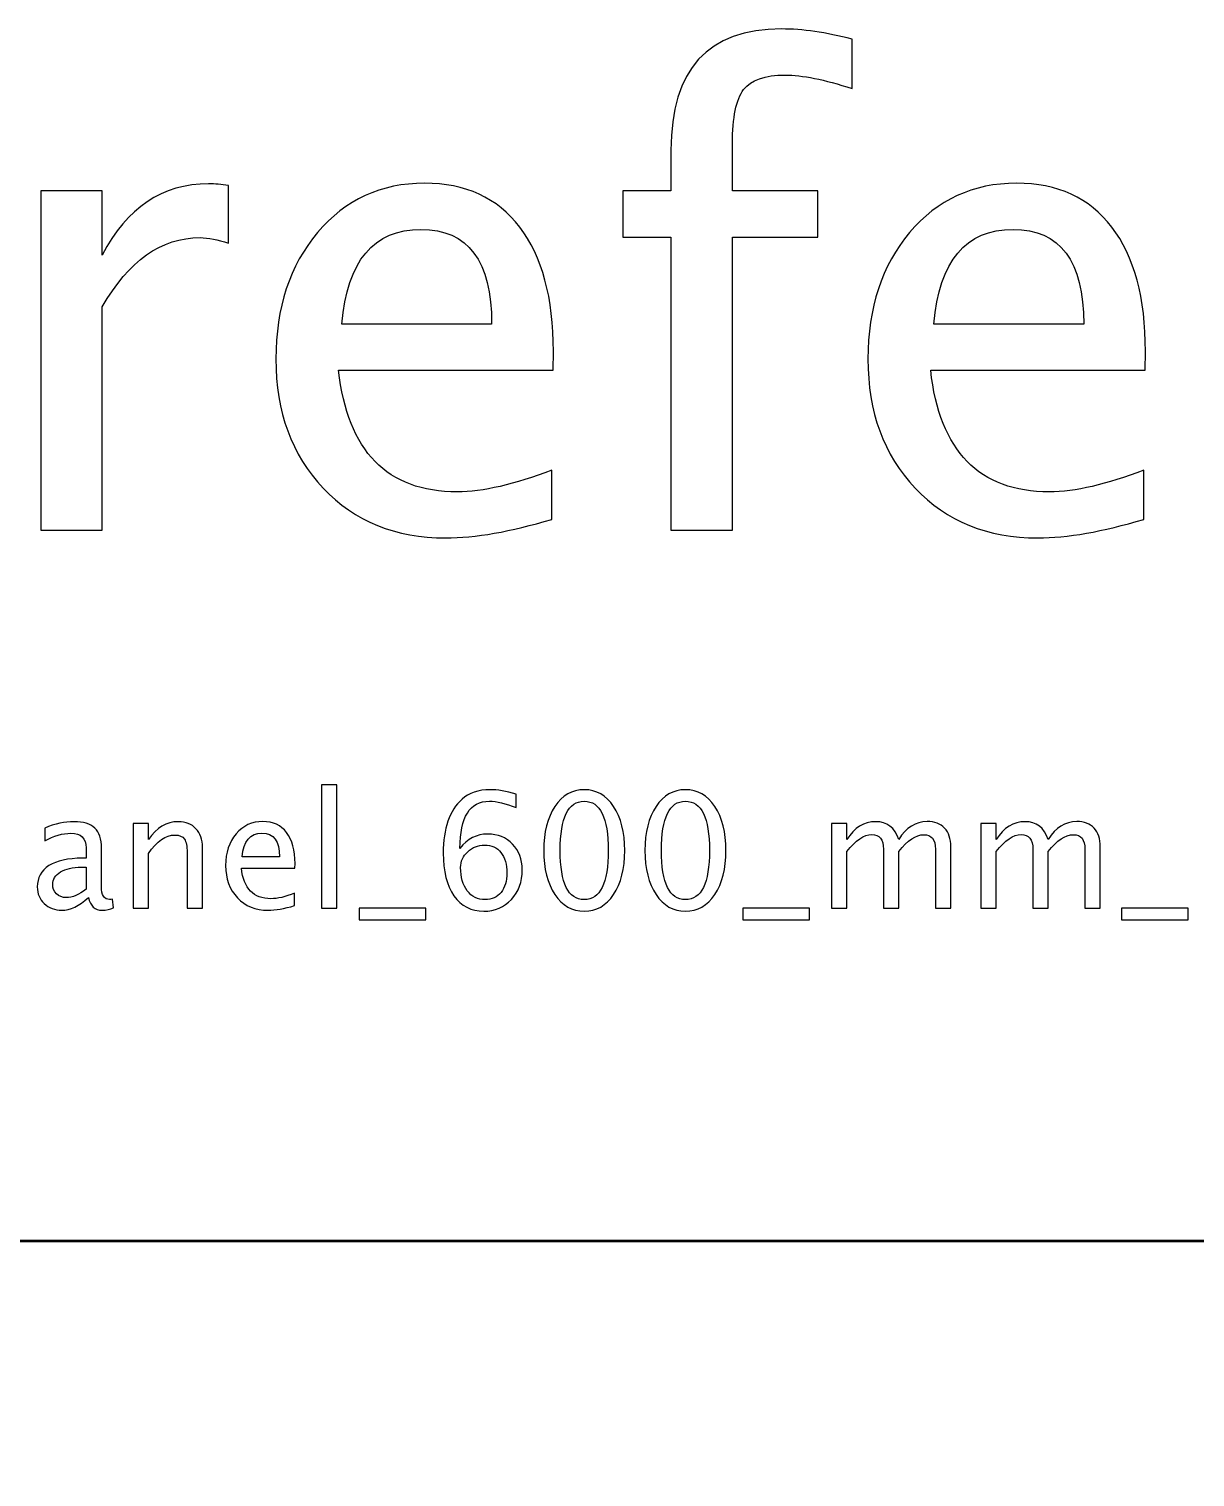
# Model space of a CAD drawing. Header units: centimetres. Extents: x -206 to 200, y -220 to 221.
# Drawn here: x -150.13 to -140.88, y 172.13 to 183.62 of the extents above; entities that cross this region are included whole.
import ezdxf

# ---------------------------------------------------------------- set-up
doc = ezdxf.new("R2010")
doc.units = ezdxf.units.CM
doc.header["$MEASUREMENT"] = 0
doc.layers.add('Layer 1', color=7, linetype='Continuous')

msp = doc.modelspace()

# ---------------------------------------------------------------- linework, layer by layer
at = {"layer": 'Layer 1', "lineweight": 53}
msp.add_lwpolyline([(-169, 114), (-109, 114), (-109, 174), (-169, 174), (-169, 114)], close=True, dxfattribs=at)
at = {"layer": 'Layer 1'}
for points, knots in [([(-145.03939, 179.63997), (-145.03939, 179.63997), (-145.03939, 181.96661), (-145.03939, 181.96661), (-145.03939, 181.96661), (-145.03939, 181.96661), (-145.42124, 181.96661), (-145.42124, 181.96661), (-145.42124, 181.96661), (-145.42124, 181.96661), (-145.42124, 182.33237), (-145.42124, 182.33237), (-145.42124, 182.33237), (-145.42124, 182.33237), (-145.03939, 182.33237), (-145.03939, 182.33237), (-145.03939, 182.33237), (-145.03939, 182.33237), (-145.03939, 182.65495), (-145.03939, 182.65495), (-145.03939, 182.65495), (-145.03939, 183.29672), (-144.74644, 183.61761), (-144.16055, 183.61761), (-144.16055, 183.61761), (-143.9963, 183.61761), (-143.81003, 183.59052), (-143.60175, 183.53633), (-143.60175, 183.53633), (-143.60175, 183.53633), (-143.60175, 183.14517), (-143.60175, 183.14517), (-143.60175, 183.14517), (-143.82273, 183.21629), (-143.99968, 183.25185), (-144.13261, 183.25185), (-144.13261, 183.25185), (-144.29432, 183.25185), (-144.40439, 183.21375), (-144.46281, 183.1367), (-144.46281, 183.1367), (-144.52208, 183.05966), (-144.55171, 182.91657), (-144.55171, 182.70744), (-144.55171, 182.70744), (-144.55171, 182.70744), (-144.55171, 182.33237), (-144.55171, 182.33237), (-144.55171, 182.33237), (-144.55171, 182.33237), (-143.87522, 182.33237), (-143.87522, 182.33237), (-143.87522, 182.33237), (-143.87522, 182.33237), (-143.87522, 181.96661), (-143.87522, 181.96661), (-143.87522, 181.96661), (-143.87522, 181.96661), (-144.55171, 181.96661), (-144.55171, 181.96661), (-144.55171, 181.96661), (-144.55171, 181.96661), (-144.55171, 179.63997), (-144.55171, 179.63997), (-144.55171, 179.63997), (-144.55171, 179.63997), (-145.03939, 179.63997), (-145.03939, 179.63997)], [0, 0, 0, 0, 0.05555556, 0.05555556, 0.05555556, 0.05555556, 0.11111111, 0.11111111, 0.11111111, 0.11111111, 0.16666667, 0.16666667, 0.16666667, 0.16666667, 0.22222222, 0.22222222, 0.22222222, 0.22222222, 0.27777778, 0.27777778, 0.27777778, 0.27777778, 0.33333333, 0.33333333, 0.33333333, 0.33333333, 0.38888889, 0.38888889, 0.38888889, 0.38888889, 0.44444444, 0.44444444, 0.44444444, 0.44444444, 0.5, 0.5, 0.5, 0.5, 0.55555556, 0.55555556, 0.55555556, 0.55555556, 0.61111111, 0.61111111, 0.61111111, 0.61111111, 0.66666667, 0.66666667, 0.66666667, 0.66666667, 0.72222222, 0.72222222, 0.72222222, 0.72222222, 0.77777778, 0.77777778, 0.77777778, 0.77777778, 0.83333333, 0.83333333, 0.83333333, 0.83333333, 0.88888889, 0.88888889, 0.88888889, 0.88888889, 1, 1, 1, 1]), ([(-150.03981, 179.63997), (-150.03981, 179.63997), (-150.03981, 182.33237), (-150.03981, 182.33237), (-150.03981, 182.33237), (-150.03981, 182.33237), (-149.55213, 182.33237), (-149.55213, 182.33237), (-149.55213, 182.33237), (-149.55213, 182.33237), (-149.55213, 181.82352), (-149.55213, 181.82352), (-149.55213, 181.82352), (-149.35824, 182.20029), (-149.07715, 182.38825), (-148.708, 182.38825), (-148.708, 182.38825), (-148.65805, 182.38825), (-148.60556, 182.38402), (-148.55137, 182.37555), (-148.55137, 182.37555), (-148.55137, 182.37555), (-148.55137, 181.9192), (-148.55137, 181.9192), (-148.55137, 181.9192), (-148.63604, 181.94714), (-148.71054, 181.96153), (-148.77489, 181.96153), (-148.77489, 181.96153), (-149.08477, 181.96153), (-149.34385, 181.77865), (-149.55213, 181.41204), (-149.55213, 181.41204), (-149.55213, 181.41204), (-149.55213, 179.63997), (-149.55213, 179.63997), (-149.55213, 179.63997), (-149.55213, 179.63997), (-150.03981, 179.63997), (-150.03981, 179.63997)], [0, 0, 0, 0, 0.09090909, 0.09090909, 0.09090909, 0.09090909, 0.18181818, 0.18181818, 0.18181818, 0.18181818, 0.27272727, 0.27272727, 0.27272727, 0.27272727, 0.36363636, 0.36363636, 0.36363636, 0.36363636, 0.45454545, 0.45454545, 0.45454545, 0.45454545, 0.54545455, 0.54545455, 0.54545455, 0.54545455, 0.63636364, 0.63636364, 0.63636364, 0.63636364, 0.72727273, 0.72727273, 0.72727273, 0.72727273, 0.81818182, 0.81818182, 0.81818182, 0.81818182, 1, 1, 1, 1]), ([(-145.98512, 179.72633), (-146.31278, 179.62812), (-146.59303, 179.57901), (-146.82671, 179.57901), (-146.82671, 179.57901), (-147.22549, 179.57901), (-147.54976, 179.71109), (-147.79953, 179.9744), (-147.79953, 179.9744), (-148.04929, 180.23772), (-148.1746, 180.57892), (-148.1746, 180.99887), (-148.1746, 180.99887), (-148.1746, 181.40612), (-148.06453, 181.74055), (-147.84355, 182.00217), (-147.84355, 182.00217), (-147.62257, 182.26294), (-147.33979, 182.39333), (-146.99519, 182.39333), (-146.99519, 182.39333), (-146.66923, 182.39333), (-146.41692, 182.27734), (-146.23912, 182.04535), (-146.23912, 182.04535), (-146.06132, 181.81336), (-145.97242, 181.48486), (-145.97242, 181.05898), (-145.97242, 181.05898), (-145.97242, 181.05898), (-145.97496, 180.90997), (-145.97496, 180.90997), (-145.97496, 180.90997), (-145.97496, 180.90997), (-147.67676, 180.90997), (-147.67676, 180.90997), (-147.67676, 180.90997), (-147.60564, 180.2665), (-147.29153, 179.94477), (-146.73527, 179.94477), (-146.73527, 179.94477), (-146.53122, 179.94477), (-146.28145, 180.00234), (-145.98512, 180.11749), (-145.98512, 180.11749), (-145.98512, 180.11749), (-145.98512, 179.72633), (-145.98512, 179.72633)], [0, 0, 0, 0, 0.07692308, 0.07692308, 0.07692308, 0.07692308, 0.15384615, 0.15384615, 0.15384615, 0.15384615, 0.23076923, 0.23076923, 0.23076923, 0.23076923, 0.30769231, 0.30769231, 0.30769231, 0.30769231, 0.38461538, 0.38461538, 0.38461538, 0.38461538, 0.46153846, 0.46153846, 0.46153846, 0.46153846, 0.53846154, 0.53846154, 0.53846154, 0.53846154, 0.61538462, 0.61538462, 0.61538462, 0.61538462, 0.69230769, 0.69230769, 0.69230769, 0.69230769, 0.76923077, 0.76923077, 0.76923077, 0.76923077, 0.84615385, 0.84615385, 0.84615385, 0.84615385, 1, 1, 1, 1]), ([(-141.28696, 179.72633), (-141.61462, 179.62812), (-141.89487, 179.57901), (-142.12855, 179.57901), (-142.12855, 179.57901), (-142.52733, 179.57901), (-142.8516, 179.71109), (-143.10137, 179.9744), (-143.10137, 179.9744), (-143.35113, 180.23772), (-143.47644, 180.57892), (-143.47644, 180.99887), (-143.47644, 180.99887), (-143.47644, 181.40612), (-143.36637, 181.74055), (-143.14539, 182.00217), (-143.14539, 182.00217), (-142.92441, 182.26294), (-142.64163, 182.39333), (-142.29703, 182.39333), (-142.29703, 182.39333), (-141.97107, 182.39333), (-141.71876, 182.27734), (-141.54096, 182.04535), (-141.54096, 182.04535), (-141.36316, 181.81336), (-141.27426, 181.48486), (-141.27426, 181.05898), (-141.27426, 181.05898), (-141.27426, 181.05898), (-141.2768, 180.90997), (-141.2768, 180.90997), (-141.2768, 180.90997), (-141.2768, 180.90997), (-142.9786, 180.90997), (-142.9786, 180.90997), (-142.9786, 180.90997), (-142.90748, 180.2665), (-142.59337, 179.94477), (-142.03711, 179.94477), (-142.03711, 179.94477), (-141.83306, 179.94477), (-141.58329, 180.00234), (-141.28696, 180.11749), (-141.28696, 180.11749), (-141.28696, 180.11749), (-141.28696, 179.72633), (-141.28696, 179.72633)], [0, 0, 0, 0, 0.07692308, 0.07692308, 0.07692308, 0.07692308, 0.15384615, 0.15384615, 0.15384615, 0.15384615, 0.23076923, 0.23076923, 0.23076923, 0.23076923, 0.30769231, 0.30769231, 0.30769231, 0.30769231, 0.38461538, 0.38461538, 0.38461538, 0.38461538, 0.46153846, 0.46153846, 0.46153846, 0.46153846, 0.53846154, 0.53846154, 0.53846154, 0.53846154, 0.61538462, 0.61538462, 0.61538462, 0.61538462, 0.69230769, 0.69230769, 0.69230769, 0.69230769, 0.76923077, 0.76923077, 0.76923077, 0.76923077, 0.84615385, 0.84615385, 0.84615385, 0.84615385, 1, 1, 1, 1]), ([(-147.65136, 181.27573), (-147.65136, 181.27573), (-146.46264, 181.27573), (-146.46264, 181.27573), (-146.46264, 181.27573), (-146.46264, 181.77696), (-146.64975, 182.02757), (-147.02313, 182.02757), (-147.02313, 182.02757), (-147.39905, 182.02757), (-147.60818, 181.77696), (-147.65136, 181.27573)], [0, 0, 0, 0, 0.25, 0.25, 0.25, 0.25, 0.5, 0.5, 0.5, 0.5, 1, 1, 1, 1]), ([(-142.9532, 181.27573), (-142.9532, 181.27573), (-141.76448, 181.27573), (-141.76448, 181.27573), (-141.76448, 181.27573), (-141.76448, 181.77696), (-141.95159, 182.02757), (-142.32497, 182.02757), (-142.32497, 182.02757), (-142.70089, 182.02757), (-142.91002, 181.77696), (-142.9532, 181.27573)], [0, 0, 0, 0, 0.25, 0.25, 0.25, 0.25, 0.5, 0.5, 0.5, 0.5, 1, 1, 1, 1]), ([(-147.8122, 176.63997), (-147.8122, 176.63997), (-147.8122, 177.61914), (-147.8122, 177.61914), (-147.8122, 177.61914), (-147.8122, 177.61914), (-147.69028, 177.61914), (-147.69028, 177.61914), (-147.69028, 177.61914), (-147.69028, 177.61914), (-147.69028, 176.63997), (-147.69028, 176.63997), (-147.69028, 176.63997), (-147.69028, 176.63997), (-147.8122, 176.63997), (-147.8122, 176.63997)], [0, 0, 0, 0, 0.2, 0.2, 0.2, 0.2, 0.4, 0.4, 0.4, 0.4, 0.6, 0.6, 0.6, 0.6, 1, 1, 1, 1]), ([(-146.71365, 177.1158), (-146.65523, 177.19136), (-146.58178, 177.22925), (-146.4933, 177.22925), (-146.4933, 177.22925), (-146.41308, 177.22925), (-146.34747, 177.20279), (-146.29624, 177.14966), (-146.29624, 177.14966), (-146.24523, 177.09654), (-146.21962, 177.02838), (-146.21962, 176.94519), (-146.21962, 176.94519), (-146.21962, 176.84973), (-146.24819, 176.7712), (-146.30556, 176.70961), (-146.30556, 176.70961), (-146.36292, 176.64801), (-146.43573, 176.61711), (-146.52442, 176.61711), (-146.52442, 176.61711), (-146.62517, 176.61711), (-146.70434, 176.65796), (-146.76127, 176.73945), (-146.76127, 176.73945), (-146.81842, 176.82116), (-146.847, 176.93419), (-146.847, 177.07833), (-146.847, 177.07833), (-146.847, 177.27264), (-146.79705, 177.41509), (-146.69735, 177.50611), (-146.69735, 177.50611), (-146.64316, 177.55606), (-146.56823, 177.58104), (-146.47277, 177.58104), (-146.47277, 177.58104), (-146.41732, 177.58104), (-146.34852, 177.56961), (-146.26661, 177.54675), (-146.26661, 177.54675), (-146.26661, 177.54675), (-146.26661, 177.44007), (-146.26661, 177.44007), (-146.26661, 177.44007), (-146.35318, 177.47309), (-146.4243, 177.4896), (-146.48018, 177.4896), (-146.48018, 177.4896), (-146.63576, 177.4896), (-146.71365, 177.36493), (-146.71365, 177.1158)], [0, 0, 0, 0, 0.07142857, 0.07142857, 0.07142857, 0.07142857, 0.14285714, 0.14285714, 0.14285714, 0.14285714, 0.21428571, 0.21428571, 0.21428571, 0.21428571, 0.28571429, 0.28571429, 0.28571429, 0.28571429, 0.35714286, 0.35714286, 0.35714286, 0.35714286, 0.42857143, 0.42857143, 0.42857143, 0.42857143, 0.5, 0.5, 0.5, 0.5, 0.57142857, 0.57142857, 0.57142857, 0.57142857, 0.64285714, 0.64285714, 0.64285714, 0.64285714, 0.71428571, 0.71428571, 0.71428571, 0.71428571, 0.78571429, 0.78571429, 0.78571429, 0.78571429, 0.85714286, 0.85714286, 0.85714286, 0.85714286, 1, 1, 1, 1]), ([(-145.72771, 176.61711), (-145.82402, 176.61711), (-145.9017, 176.66135), (-145.96054, 176.74961), (-145.96054, 176.74961), (-146.0196, 176.83788), (-146.04902, 176.9543), (-146.04902, 177.09908), (-146.04902, 177.09908), (-146.04902, 177.24386), (-146.0196, 177.36027), (-145.96054, 177.44854), (-145.96054, 177.44854), (-145.9017, 177.5368), (-145.82402, 177.58104), (-145.72771, 177.58104), (-145.72771, 177.58104), (-145.63098, 177.58104), (-145.5533, 177.53701), (-145.49445, 177.44896), (-145.49445, 177.44896), (-145.43582, 177.36091), (-145.4064, 177.24428), (-145.4064, 177.09908), (-145.4064, 177.09908), (-145.4064, 176.9543), (-145.43582, 176.83788), (-145.49445, 176.74961), (-145.49445, 176.74961), (-145.5533, 176.66135), (-145.63098, 176.61711), (-145.72771, 176.61711)], [0, 0, 0, 0, 0.11111111, 0.11111111, 0.11111111, 0.11111111, 0.22222222, 0.22222222, 0.22222222, 0.22222222, 0.33333333, 0.33333333, 0.33333333, 0.33333333, 0.44444444, 0.44444444, 0.44444444, 0.44444444, 0.55555556, 0.55555556, 0.55555556, 0.55555556, 0.66666667, 0.66666667, 0.66666667, 0.66666667, 0.77777778, 0.77777778, 0.77777778, 0.77777778, 1, 1, 1, 1]), ([(-144.92465, 176.61711), (-145.02096, 176.61711), (-145.09864, 176.66135), (-145.15748, 176.74961), (-145.15748, 176.74961), (-145.21654, 176.83788), (-145.24596, 176.9543), (-145.24596, 177.09908), (-145.24596, 177.09908), (-145.24596, 177.24386), (-145.21654, 177.36027), (-145.15748, 177.44854), (-145.15748, 177.44854), (-145.09864, 177.5368), (-145.02096, 177.58104), (-144.92465, 177.58104), (-144.92465, 177.58104), (-144.82792, 177.58104), (-144.75024, 177.53701), (-144.69139, 177.44896), (-144.69139, 177.44896), (-144.63276, 177.36091), (-144.60334, 177.24428), (-144.60334, 177.09908), (-144.60334, 177.09908), (-144.60334, 176.9543), (-144.63276, 176.83788), (-144.69139, 176.74961), (-144.69139, 176.74961), (-144.75024, 176.66135), (-144.82792, 176.61711), (-144.92465, 176.61711)], [0, 0, 0, 0, 0.11111111, 0.11111111, 0.11111111, 0.11111111, 0.22222222, 0.22222222, 0.22222222, 0.22222222, 0.33333333, 0.33333333, 0.33333333, 0.33333333, 0.44444444, 0.44444444, 0.44444444, 0.44444444, 0.55555556, 0.55555556, 0.55555556, 0.55555556, 0.66666667, 0.66666667, 0.66666667, 0.66666667, 0.77777778, 0.77777778, 0.77777778, 0.77777778, 1, 1, 1, 1]), ([(-145.72792, 176.70855), (-145.60071, 176.70855), (-145.53721, 176.83873), (-145.53721, 177.09908), (-145.53721, 177.09908), (-145.53721, 177.35943), (-145.60071, 177.4896), (-145.72792, 177.4896), (-145.72792, 177.4896), (-145.85471, 177.4896), (-145.91821, 177.35943), (-145.91821, 177.09908), (-145.91821, 177.09908), (-145.91821, 176.83873), (-145.85471, 176.70855), (-145.72792, 176.70855)], [0, 0, 0, 0, 0.2, 0.2, 0.2, 0.2, 0.4, 0.4, 0.4, 0.4, 0.6, 0.6, 0.6, 0.6, 1, 1, 1, 1]), ([(-144.92486, 176.70855), (-144.79765, 176.70855), (-144.73415, 176.83873), (-144.73415, 177.09908), (-144.73415, 177.09908), (-144.73415, 177.35943), (-144.79765, 177.4896), (-144.92486, 177.4896), (-144.92486, 177.4896), (-145.05165, 177.4896), (-145.11515, 177.35943), (-145.11515, 177.09908), (-145.11515, 177.09908), (-145.11515, 176.83873), (-145.05165, 176.70855), (-144.92486, 176.70855)], [0, 0, 0, 0, 0.2, 0.2, 0.2, 0.2, 0.4, 0.4, 0.4, 0.4, 0.6, 0.6, 0.6, 0.6, 1, 1, 1, 1]), ([(-149.66238, 176.7257), (-149.73561, 176.65839), (-149.8061, 176.62473), (-149.87383, 176.62473), (-149.87383, 176.62473), (-149.9295, 176.62473), (-149.97586, 176.64209), (-150.01247, 176.67701), (-150.01247, 176.67701), (-150.0493, 176.71194), (-150.06772, 176.75596), (-150.06772, 176.80909), (-150.06772, 176.80909), (-150.06772, 176.88254), (-150.03682, 176.93906), (-149.97501, 176.97843), (-149.97501, 176.97843), (-149.9132, 177.0178), (-149.82451, 177.03748), (-149.70894, 177.03748), (-149.70894, 177.03748), (-149.70894, 177.03748), (-149.68037, 177.03748), (-149.68037, 177.03748), (-149.68037, 177.03748), (-149.68037, 177.03748), (-149.68037, 177.11855), (-149.68037, 177.11855), (-149.68037, 177.11855), (-149.68037, 177.19665), (-149.72101, 177.2356), (-149.8025, 177.2356), (-149.8025, 177.2356), (-149.86558, 177.2356), (-149.93458, 177.2157), (-150.0093, 177.17591), (-150.0093, 177.17591), (-150.0093, 177.17591), (-150.0093, 177.27624), (-150.0093, 177.27624), (-150.0093, 177.27624), (-149.92717, 177.31011), (-149.8497, 177.32704), (-149.7771, 177.32704), (-149.7771, 177.32704), (-149.70238, 177.32704), (-149.64714, 177.31011), (-149.61179, 177.27603), (-149.61179, 177.27603), (-149.57623, 177.24195), (-149.55845, 177.18946), (-149.55845, 177.11855), (-149.55845, 177.11855), (-149.55845, 177.11855), (-149.55845, 176.81438), (-149.55845, 176.81438), (-149.55845, 176.81438), (-149.55845, 176.74475), (-149.53707, 176.70982), (-149.4941, 176.70982), (-149.4941, 176.70982), (-149.48881, 176.70982), (-149.48098, 176.71067), (-149.47061, 176.71236), (-149.47061, 176.71236), (-149.47061, 176.71236), (-149.46193, 176.64463), (-149.46193, 176.64463), (-149.46193, 176.64463), (-149.48966, 176.63129), (-149.52014, 176.62473), (-149.55358, 176.62473), (-149.55358, 176.62473), (-149.61052, 176.62473), (-149.64671, 176.65839), (-149.66238, 176.7257)], [0, 0, 0, 0, 0.05, 0.05, 0.05, 0.05, 0.1, 0.1, 0.1, 0.1, 0.15, 0.15, 0.15, 0.15, 0.2, 0.2, 0.2, 0.2, 0.25, 0.25, 0.25, 0.25, 0.3, 0.3, 0.3, 0.3, 0.35, 0.35, 0.35, 0.35, 0.4, 0.4, 0.4, 0.4, 0.45, 0.45, 0.45, 0.45, 0.5, 0.5, 0.5, 0.5, 0.55, 0.55, 0.55, 0.55, 0.6, 0.6, 0.6, 0.6, 0.65, 0.65, 0.65, 0.65, 0.7, 0.7, 0.7, 0.7, 0.75, 0.75, 0.75, 0.75, 0.8, 0.8, 0.8, 0.8, 0.85, 0.85, 0.85, 0.85, 0.9, 0.9, 0.9, 0.9, 1, 1, 1, 1]), ([(-149.30805, 176.63997), (-149.30805, 176.63997), (-149.30805, 177.31307), (-149.30805, 177.31307), (-149.30805, 177.31307), (-149.30805, 177.31307), (-149.18613, 177.31307), (-149.18613, 177.31307), (-149.18613, 177.31307), (-149.18613, 177.31307), (-149.18613, 177.18586), (-149.18613, 177.18586), (-149.18613, 177.18586), (-149.12157, 177.28005), (-149.04241, 177.32704), (-148.94885, 177.32704), (-148.94885, 177.32704), (-148.89001, 177.32704), (-148.84323, 177.30863), (-148.80873, 177.27158), (-148.80873, 177.27158), (-148.77423, 177.23475), (-148.75687, 177.18501), (-148.75687, 177.12278), (-148.75687, 177.12278), (-148.75687, 177.12278), (-148.75687, 176.63997), (-148.75687, 176.63997), (-148.75687, 176.63997), (-148.75687, 176.63997), (-148.87879, 176.63997), (-148.87879, 176.63997), (-148.87879, 176.63997), (-148.87879, 176.63997), (-148.87879, 177.08299), (-148.87879, 177.08299), (-148.87879, 177.08299), (-148.87879, 177.13294), (-148.8862, 177.1685), (-148.9008, 177.18967), (-148.9008, 177.18967), (-148.91562, 177.21105), (-148.93996, 177.22163), (-148.97404, 177.22163), (-148.97404, 177.22163), (-149.04897, 177.22163), (-149.11967, 177.17274), (-149.18613, 177.07495), (-149.18613, 177.07495), (-149.18613, 177.07495), (-149.18613, 176.63997), (-149.18613, 176.63997), (-149.18613, 176.63997), (-149.18613, 176.63997), (-149.30805, 176.63997), (-149.30805, 176.63997)], [0, 0, 0, 0, 0.06666667, 0.06666667, 0.06666667, 0.06666667, 0.13333333, 0.13333333, 0.13333333, 0.13333333, 0.2, 0.2, 0.2, 0.2, 0.26666667, 0.26666667, 0.26666667, 0.26666667, 0.33333333, 0.33333333, 0.33333333, 0.33333333, 0.4, 0.4, 0.4, 0.4, 0.46666667, 0.46666667, 0.46666667, 0.46666667, 0.53333333, 0.53333333, 0.53333333, 0.53333333, 0.6, 0.6, 0.6, 0.6, 0.66666667, 0.66666667, 0.66666667, 0.66666667, 0.73333333, 0.73333333, 0.73333333, 0.73333333, 0.8, 0.8, 0.8, 0.8, 0.86666667, 0.86666667, 0.86666667, 0.86666667, 1, 1, 1, 1]), ([(-148.02577, 176.66156), (-148.10768, 176.63701), (-148.17775, 176.62473), (-148.23617, 176.62473), (-148.23617, 176.62473), (-148.33586, 176.62473), (-148.41693, 176.65775), (-148.47937, 176.72358), (-148.47937, 176.72358), (-148.54181, 176.78941), (-148.57314, 176.87471), (-148.57314, 176.9797), (-148.57314, 176.9797), (-148.57314, 177.08151), (-148.54562, 177.16512), (-148.49038, 177.23052), (-148.49038, 177.23052), (-148.43513, 177.29571), (-148.36444, 177.32831), (-148.27829, 177.32831), (-148.27829, 177.32831), (-148.1968, 177.32831), (-148.13372, 177.29931), (-148.08927, 177.24132), (-148.08927, 177.24132), (-148.04482, 177.18332), (-148.02259, 177.10119), (-148.02259, 176.99472), (-148.02259, 176.99472), (-148.02259, 176.99472), (-148.02323, 176.95747), (-148.02323, 176.95747), (-148.02323, 176.95747), (-148.02323, 176.95747), (-148.44868, 176.95747), (-148.44868, 176.95747), (-148.44868, 176.95747), (-148.4309, 176.7966), (-148.35237, 176.71617), (-148.21331, 176.71617), (-148.21331, 176.71617), (-148.16229, 176.71617), (-148.09985, 176.73056), (-148.02577, 176.75935), (-148.02577, 176.75935), (-148.02577, 176.75935), (-148.02577, 176.66156), (-148.02577, 176.66156)], [0, 0, 0, 0, 0.07692308, 0.07692308, 0.07692308, 0.07692308, 0.15384615, 0.15384615, 0.15384615, 0.15384615, 0.23076923, 0.23076923, 0.23076923, 0.23076923, 0.30769231, 0.30769231, 0.30769231, 0.30769231, 0.38461538, 0.38461538, 0.38461538, 0.38461538, 0.46153846, 0.46153846, 0.46153846, 0.46153846, 0.53846154, 0.53846154, 0.53846154, 0.53846154, 0.61538462, 0.61538462, 0.61538462, 0.61538462, 0.69230769, 0.69230769, 0.69230769, 0.69230769, 0.76923077, 0.76923077, 0.76923077, 0.76923077, 0.84615385, 0.84615385, 0.84615385, 0.84615385, 1, 1, 1, 1]), ([(-143.76599, 176.63997), (-143.76599, 176.63997), (-143.76599, 177.31307), (-143.76599, 177.31307), (-143.76599, 177.31307), (-143.76599, 177.31307), (-143.64407, 177.31307), (-143.64407, 177.31307), (-143.64407, 177.31307), (-143.64407, 177.31307), (-143.64407, 177.18586), (-143.64407, 177.18586), (-143.64407, 177.18586), (-143.58459, 177.28005), (-143.50839, 177.32704), (-143.41505, 177.32704), (-143.41505, 177.32704), (-143.32509, 177.32704), (-143.26392, 177.28005), (-143.23132, 177.18586), (-143.23132, 177.18586), (-143.17353, 177.2809), (-143.09818, 177.32831), (-143.00568, 177.32831), (-143.00568, 177.32831), (-142.94663, 177.32831), (-142.9007, 177.31095), (-142.86789, 177.27603), (-142.86789, 177.27603), (-142.83508, 177.2411), (-142.81857, 177.19221), (-142.81857, 177.12934), (-142.81857, 177.12934), (-142.81857, 177.12934), (-142.81857, 176.63997), (-142.81857, 176.63997), (-142.81857, 176.63997), (-142.81857, 176.63997), (-142.94049, 176.63997), (-142.94049, 176.63997), (-142.94049, 176.63997), (-142.94049, 176.63997), (-142.94049, 177.10924), (-142.94049, 177.10924), (-142.94049, 177.10924), (-142.94049, 177.18586), (-142.97097, 177.22417), (-143.03193, 177.22417), (-143.03193, 177.22417), (-143.09522, 177.22417), (-143.16168, 177.17951), (-143.23132, 177.08997), (-143.23132, 177.08997), (-143.23132, 177.08997), (-143.23132, 176.63997), (-143.23132, 176.63997), (-143.23132, 176.63997), (-143.23132, 176.63997), (-143.35324, 176.63997), (-143.35324, 176.63997), (-143.35324, 176.63997), (-143.35324, 176.63997), (-143.35324, 177.10966), (-143.35324, 177.10966), (-143.35324, 177.10966), (-143.35324, 177.18692), (-143.38414, 177.22544), (-143.44616, 177.22544), (-143.44616, 177.22544), (-143.50776, 177.22544), (-143.5738, 177.18057), (-143.64407, 177.09061), (-143.64407, 177.09061), (-143.64407, 177.09061), (-143.64407, 176.63997), (-143.64407, 176.63997), (-143.64407, 176.63997), (-143.64407, 176.63997), (-143.76599, 176.63997), (-143.76599, 176.63997)], [0, 0, 0, 0, 0.04761905, 0.04761905, 0.04761905, 0.04761905, 0.0952381, 0.0952381, 0.0952381, 0.0952381, 0.14285714, 0.14285714, 0.14285714, 0.14285714, 0.19047619, 0.19047619, 0.19047619, 0.19047619, 0.23809524, 0.23809524, 0.23809524, 0.23809524, 0.28571429, 0.28571429, 0.28571429, 0.28571429, 0.33333333, 0.33333333, 0.33333333, 0.33333333, 0.38095238, 0.38095238, 0.38095238, 0.38095238, 0.42857143, 0.42857143, 0.42857143, 0.42857143, 0.47619048, 0.47619048, 0.47619048, 0.47619048, 0.52380952, 0.52380952, 0.52380952, 0.52380952, 0.57142857, 0.57142857, 0.57142857, 0.57142857, 0.61904762, 0.61904762, 0.61904762, 0.61904762, 0.66666667, 0.66666667, 0.66666667, 0.66666667, 0.71428571, 0.71428571, 0.71428571, 0.71428571, 0.76190476, 0.76190476, 0.76190476, 0.76190476, 0.80952381, 0.80952381, 0.80952381, 0.80952381, 0.85714286, 0.85714286, 0.85714286, 0.85714286, 0.9047619, 0.9047619, 0.9047619, 0.9047619, 1, 1, 1, 1]), ([(-142.58023, 176.63997), (-142.58023, 176.63997), (-142.58023, 177.31307), (-142.58023, 177.31307), (-142.58023, 177.31307), (-142.58023, 177.31307), (-142.45831, 177.31307), (-142.45831, 177.31307), (-142.45831, 177.31307), (-142.45831, 177.31307), (-142.45831, 177.18586), (-142.45831, 177.18586), (-142.45831, 177.18586), (-142.39883, 177.28005), (-142.32263, 177.32704), (-142.22929, 177.32704), (-142.22929, 177.32704), (-142.13933, 177.32704), (-142.07816, 177.28005), (-142.04556, 177.18586), (-142.04556, 177.18586), (-141.98777, 177.2809), (-141.91242, 177.32831), (-141.81992, 177.32831), (-141.81992, 177.32831), (-141.76087, 177.32831), (-141.71494, 177.31095), (-141.68213, 177.27603), (-141.68213, 177.27603), (-141.64932, 177.2411), (-141.63281, 177.19221), (-141.63281, 177.12934), (-141.63281, 177.12934), (-141.63281, 177.12934), (-141.63281, 176.63997), (-141.63281, 176.63997), (-141.63281, 176.63997), (-141.63281, 176.63997), (-141.75473, 176.63997), (-141.75473, 176.63997), (-141.75473, 176.63997), (-141.75473, 176.63997), (-141.75473, 177.10924), (-141.75473, 177.10924), (-141.75473, 177.10924), (-141.75473, 177.18586), (-141.78521, 177.22417), (-141.84617, 177.22417), (-141.84617, 177.22417), (-141.90946, 177.22417), (-141.97592, 177.17951), (-142.04556, 177.08997), (-142.04556, 177.08997), (-142.04556, 177.08997), (-142.04556, 176.63997), (-142.04556, 176.63997), (-142.04556, 176.63997), (-142.04556, 176.63997), (-142.16748, 176.63997), (-142.16748, 176.63997), (-142.16748, 176.63997), (-142.16748, 176.63997), (-142.16748, 177.10966), (-142.16748, 177.10966), (-142.16748, 177.10966), (-142.16748, 177.18692), (-142.19838, 177.22544), (-142.2604, 177.22544), (-142.2604, 177.22544), (-142.322, 177.22544), (-142.38804, 177.18057), (-142.45831, 177.09061), (-142.45831, 177.09061), (-142.45831, 177.09061), (-142.45831, 176.63997), (-142.45831, 176.63997), (-142.45831, 176.63997), (-142.45831, 176.63997), (-142.58023, 176.63997), (-142.58023, 176.63997)], [0, 0, 0, 0, 0.04761905, 0.04761905, 0.04761905, 0.04761905, 0.0952381, 0.0952381, 0.0952381, 0.0952381, 0.14285714, 0.14285714, 0.14285714, 0.14285714, 0.19047619, 0.19047619, 0.19047619, 0.19047619, 0.23809524, 0.23809524, 0.23809524, 0.23809524, 0.28571429, 0.28571429, 0.28571429, 0.28571429, 0.33333333, 0.33333333, 0.33333333, 0.33333333, 0.38095238, 0.38095238, 0.38095238, 0.38095238, 0.42857143, 0.42857143, 0.42857143, 0.42857143, 0.47619048, 0.47619048, 0.47619048, 0.47619048, 0.52380952, 0.52380952, 0.52380952, 0.52380952, 0.57142857, 0.57142857, 0.57142857, 0.57142857, 0.61904762, 0.61904762, 0.61904762, 0.61904762, 0.66666667, 0.66666667, 0.66666667, 0.66666667, 0.71428571, 0.71428571, 0.71428571, 0.71428571, 0.76190476, 0.76190476, 0.76190476, 0.76190476, 0.80952381, 0.80952381, 0.80952381, 0.80952381, 0.85714286, 0.85714286, 0.85714286, 0.85714286, 0.9047619, 0.9047619, 0.9047619, 0.9047619, 1, 1, 1, 1]), ([(-148.44233, 177.04891), (-148.44233, 177.04891), (-148.14515, 177.04891), (-148.14515, 177.04891), (-148.14515, 177.04891), (-148.14515, 177.17422), (-148.19193, 177.23687), (-148.28527, 177.23687), (-148.28527, 177.23687), (-148.37925, 177.23687), (-148.43153, 177.17422), (-148.44233, 177.04891)], [0, 0, 0, 0, 0.25, 0.25, 0.25, 0.25, 0.5, 0.5, 0.5, 0.5, 1, 1, 1, 1]), ([(-146.34154, 176.92106), (-146.34154, 176.98901), (-146.3572, 177.04277), (-146.38874, 177.08235), (-146.38874, 177.08235), (-146.42028, 177.12194), (-146.46346, 177.14162), (-146.51828, 177.14162), (-146.51828, 177.14162), (-146.57056, 177.14162), (-146.61522, 177.12426), (-146.65248, 177.08934), (-146.65248, 177.08934), (-146.68994, 177.05463), (-146.70857, 177.01272), (-146.70857, 176.96382), (-146.70857, 176.96382), (-146.70857, 176.88677), (-146.69079, 176.82497), (-146.65544, 176.7784), (-146.65544, 176.7784), (-146.61988, 176.73183), (-146.57289, 176.70855), (-146.51447, 176.70855), (-146.51447, 176.70855), (-146.46134, 176.70855), (-146.41922, 176.7276), (-146.38811, 176.7657), (-146.38811, 176.7657), (-146.35699, 176.8038), (-146.34154, 176.85566), (-146.34154, 176.92106)], [0, 0, 0, 0, 0.11111111, 0.11111111, 0.11111111, 0.11111111, 0.22222222, 0.22222222, 0.22222222, 0.22222222, 0.33333333, 0.33333333, 0.33333333, 0.33333333, 0.44444444, 0.44444444, 0.44444444, 0.44444444, 0.55555556, 0.55555556, 0.55555556, 0.55555556, 0.66666667, 0.66666667, 0.66666667, 0.66666667, 0.77777778, 0.77777778, 0.77777778, 0.77777778, 1, 1, 1, 1]), ([(-149.68037, 176.79216), (-149.68037, 176.79216), (-149.68037, 176.96509), (-149.68037, 176.96509), (-149.68037, 176.96509), (-149.68037, 176.96509), (-149.71953, 176.96636), (-149.71953, 176.96636), (-149.71953, 176.96636), (-149.78726, 176.96636), (-149.84187, 176.95387), (-149.88357, 176.9289), (-149.88357, 176.9289), (-149.92506, 176.90371), (-149.9458, 176.87048), (-149.9458, 176.82899), (-149.9458, 176.82899), (-149.9458, 176.79999), (-149.93543, 176.77544), (-149.9149, 176.75533), (-149.9149, 176.75533), (-149.89415, 176.73522), (-149.86896, 176.72506), (-149.83912, 176.72506), (-149.83912, 176.72506), (-149.78832, 176.72506), (-149.7354, 176.7475), (-149.68037, 176.79216)], [0, 0, 0, 0, 0.125, 0.125, 0.125, 0.125, 0.25, 0.25, 0.25, 0.25, 0.375, 0.375, 0.375, 0.375, 0.5, 0.5, 0.5, 0.5, 0.625, 0.625, 0.625, 0.625, 0.75, 0.75, 0.75, 0.75, 1, 1, 1, 1]), ([(-147.51375, 176.54853), (-147.51375, 176.54853), (-147.51375, 176.63997), (-147.51375, 176.63997), (-147.51375, 176.63997), (-147.51375, 176.63997), (-146.98543, 176.63997), (-146.98543, 176.63997), (-146.98543, 176.63997), (-146.98543, 176.63997), (-146.98543, 176.54853), (-146.98543, 176.54853), (-146.98543, 176.54853), (-146.98543, 176.54853), (-147.51375, 176.54853), (-147.51375, 176.54853)], [0, 0, 0, 0, 0.2, 0.2, 0.2, 0.2, 0.4, 0.4, 0.4, 0.4, 0.6, 0.6, 0.6, 0.6, 1, 1, 1, 1]), ([(-144.46957, 176.54853), (-144.46957, 176.54853), (-144.46957, 176.63997), (-144.46957, 176.63997), (-144.46957, 176.63997), (-144.46957, 176.63997), (-143.94125, 176.63997), (-143.94125, 176.63997), (-143.94125, 176.63997), (-143.94125, 176.63997), (-143.94125, 176.54853), (-143.94125, 176.54853), (-143.94125, 176.54853), (-143.94125, 176.54853), (-144.46957, 176.54853), (-144.46957, 176.54853)], [0, 0, 0, 0, 0.2, 0.2, 0.2, 0.2, 0.4, 0.4, 0.4, 0.4, 0.6, 0.6, 0.6, 0.6, 1, 1, 1, 1]), ([(-141.46305, 176.54853), (-141.46305, 176.54853), (-141.46305, 176.63997), (-141.46305, 176.63997), (-141.46305, 176.63997), (-141.46305, 176.63997), (-140.93473, 176.63997), (-140.93473, 176.63997), (-140.93473, 176.63997), (-140.93473, 176.63997), (-140.93473, 176.54853), (-140.93473, 176.54853), (-140.93473, 176.54853), (-140.93473, 176.54853), (-141.46305, 176.54853), (-141.46305, 176.54853)], [0, 0, 0, 0, 0.2, 0.2, 0.2, 0.2, 0.4, 0.4, 0.4, 0.4, 0.6, 0.6, 0.6, 0.6, 1, 1, 1, 1])]:
    msp.add_open_spline(points, degree=3, knots=knots, dxfattribs=at)

doc.saveas('drawing.dxf')
